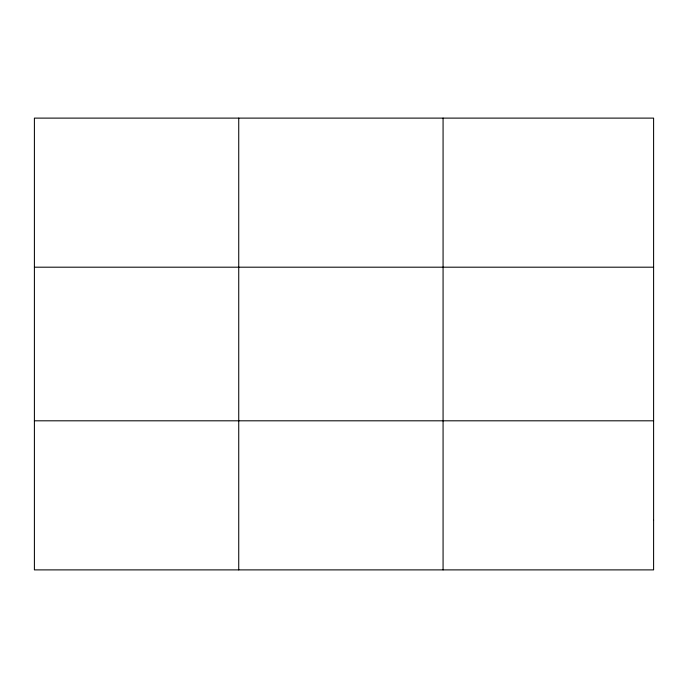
<?xml version="1.0" encoding="UTF-8"?>
<svg xmlns="http://www.w3.org/2000/svg" width="688" height="688" viewBox="0 0 688 688"><rect width="100%" height="100%" fill="white"/><g stroke="black" fill="none" stroke-linecap="round" stroke-linejoin="round"><path stroke-width="1.03" d="M238.736 118.112L238.736 569.888M443.072 118.112L443.072 569.888M34.4 267.193L653.6 267.193M34.4 420.807L653.6 420.807M653.6 520.197L653.6 569.888L34.4 569.888L34.4 118.112L653.6 118.112L653.6 520.197"/></g></svg>
